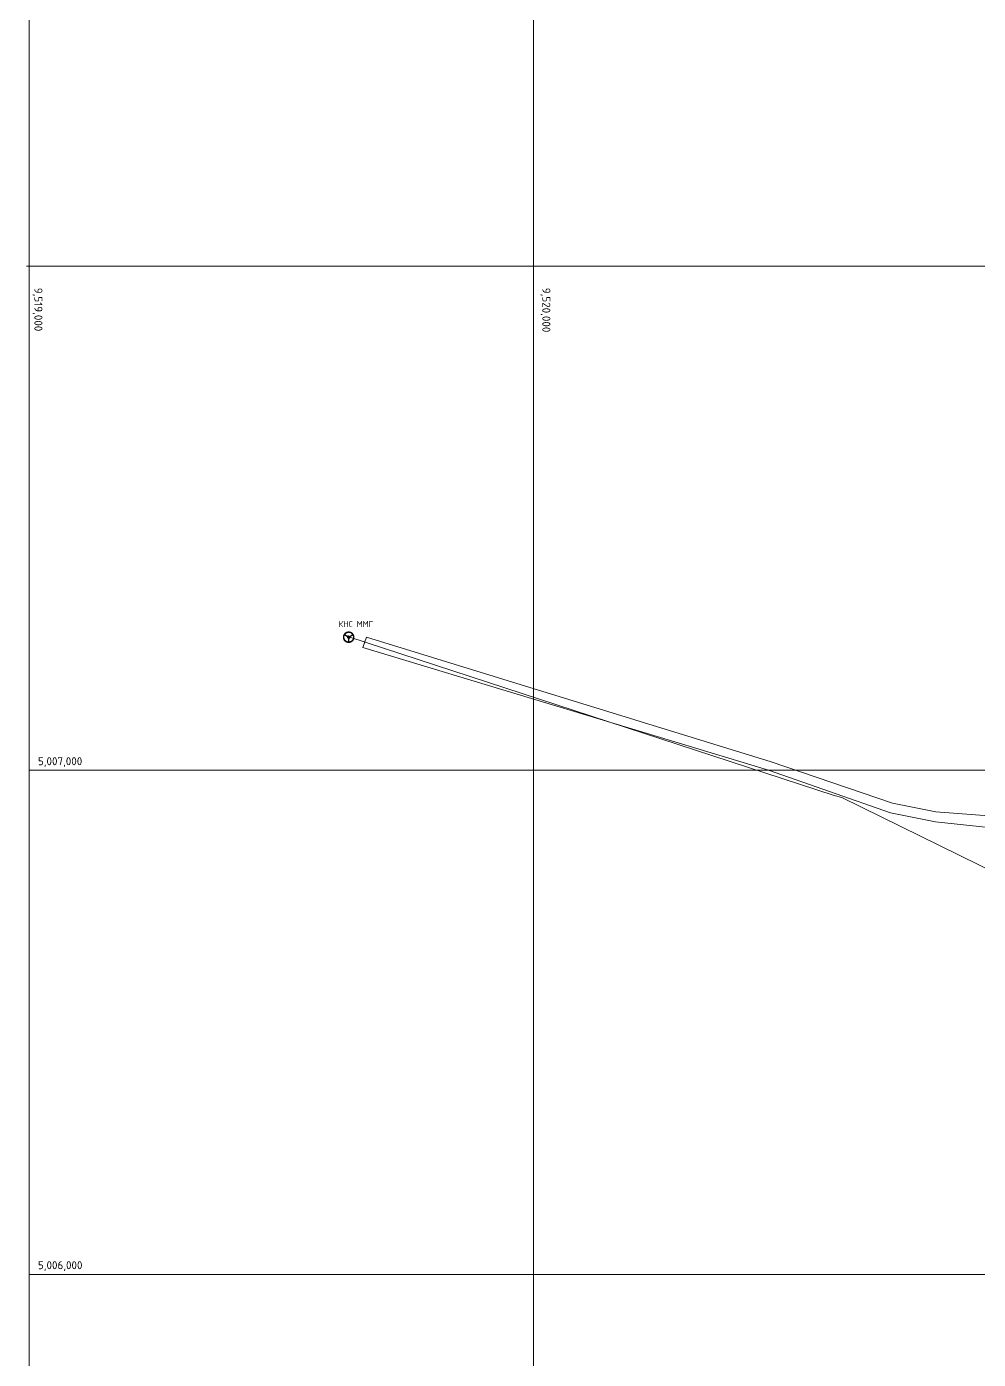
# Model space of a CAD drawing. Header units: millimetres. Extents: x 519 to 9564855, y -810 to 5021775.
# Drawn here: x 9518995 to 9520883, y 5005832 to 5008475 of the extents above; entities that cross this region are included whole.
import ezdxf

# ---------------------------------------------------------------- set-up
doc = ezdxf.new("R2010")
doc.units = ezdxf.units.MM
doc.header["$LTSCALE"] = 2
doc.header["$MEASUREMENT"] = 0
doc.header["$PDMODE"] = 2
doc.header["$PDSIZE"] = 5
for name, color, linetype in [('COMPOUND', 3, 'Continuous'), ('Existing roads', 41, 'Continuous'), ('GRID_PULKOVO', 7, 'Continuous'), ('PPLINE_WAT', 7, 'WTR_LINE'), ('ROAD_GROUND', 9, 'Continuous')]:
    doc.layers.add(name, color=color, linetype=linetype)
doc.styles.add('92051501$0$STANDARD', font='simplex.shx')
doc.styles.add('Elect', font='isocpeur.ttf')
doc.linetypes.add('WTR_LINE', pattern='A,0.5,-0.2,["W",92051501$0$STANDARD,S=0.1,R=0,X=-0.1,Y=-0.05],-0.05', length=0.75)

msp = doc.modelspace()

# ---------------------------------------------------------------- linework, layer by layer
at = {"layer": 'Existing roads', "color": 0, "linetype": 'ByBlock', "lineweight": 0, "ltscale": 80}
msp.add_point((9519000, 5008000), dxfattribs=at)
at = {"layer": 'GRID_PULKOVO', "lineweight": 0}
for p, q in [((9519000, 5010000), (9519000, 4992000)), ((9520000, 5010000), (9520000, 4992000)), ((9519000, 5008000), (9533000, 5008000)), ((9519000, 5007000), (9533000, 5007000)), ((9519000, 5006000), (9533000, 5006000))]:
    msp.add_line(p, q, dxfattribs=at)
at = {"layer": 'PPLINE_WAT', "lineweight": 0}
for points in [[(9519633.66922, 5007274.31162), (9519633.66922, 5007274.31162), (9519634.19894, 5007274.30123), (9519634.71827, 5007274.25968), (9519635.23761, 5007274.18698), (9519635.74656, 5007274.10388), (9519636.24512, 5007273.97924), (9519636.7333, 5007273.84421), (9519637.22147, 5007273.67803), (9519637.68887, 5007273.49107), (9519638.14589, 5007273.28333), (9519638.59252, 5007273.05482), (9519639.02876, 5007272.80554), (9519639.45461, 5007272.53549), (9519639.8597, 5007272.24466), (9519640.25439, 5007271.93306), (9519640.62831, 5007271.61107), (9519640.99185, 5007271.26831), (9519641.33461, 5007270.90477), (9519641.66698, 5007270.53085), (9519641.97858, 5007270.13616), (9519642.26941, 5007269.73108), (9519642.53947, 5007269.30522), (9519642.78875, 5007268.86898), (9519643.01726, 5007268.42235), (9519643.23538, 5007267.96534), (9519643.42234, 5007267.48755), (9519643.58852, 5007267.00976), (9519643.72355, 5007266.5112), (9519643.83781, 5007266.01263), (9519643.93129, 5007265.50369), (9519644.00399, 5007264.98435), (9519644.04554, 5007264.45463), (9519644.05593, 5007263.92491), (9519644.05593, 5007263.92491), (9519644.04554, 5007263.3848), (9519644.00399, 5007262.85507), (9519643.93129, 5007262.33574), (9519643.83781, 5007261.82679), (9519643.72355, 5007261.32823), (9519643.58852, 5007260.82967), (9519643.42234, 5007260.34149), (9519643.23538, 5007259.87409), (9519643.01726, 5007259.41707), (9519642.78875, 5007258.97044), (9519642.53947, 5007258.5342), (9519642.26941, 5007258.10835), (9519641.97858, 5007257.70327), (9519641.66698, 5007257.30857), (9519641.33461, 5007256.93465), (9519640.99185, 5007256.57111), (9519640.62831, 5007256.22835), (9519640.25439, 5007255.90636), (9519639.8597, 5007255.59476), (9519639.45461, 5007255.30394), (9519639.02876, 5007255.03388), (9519638.59252, 5007254.7846), (9519638.14589, 5007254.55609), (9519637.68887, 5007254.34836), (9519637.22147, 5007254.1614), (9519636.7333, 5007254.0056), (9519636.24512, 5007253.86018), (9519635.74656, 5007253.74593), (9519635.23761, 5007253.65245), (9519634.71827, 5007253.59013), (9519634.19894, 5007253.54858), (9519633.66922, 5007253.53819), (9519633.66922, 5007253.53819), (9519633.12911, 5007253.54858), (9519632.59938, 5007253.59013), (9519632.08005, 5007253.65245), (9519631.5711, 5007253.74593), (9519631.06215, 5007253.86018), (9519630.57398, 5007254.0056), (9519630.0858, 5007254.1614), (9519629.6184, 5007254.34836), (9519629.151, 5007254.55609), (9519628.70437, 5007254.7846), (9519628.26813, 5007255.03388), (9519627.85266, 5007255.30394), (9519627.44758, 5007255.59476), (9519627.05288, 5007255.90636), (9519626.67896, 5007256.22835), (9519626.31542, 5007256.57111), (9519625.97266, 5007256.93465), (9519625.64029, 5007257.30857), (9519625.33907, 5007257.70327), (9519625.04825, 5007258.10835), (9519624.77819, 5007258.5342), (9519624.52891, 5007258.97044), (9519624.3004, 5007259.41707), (9519624.09267, 5007259.87409), (9519623.90571, 5007260.34149), (9519623.74991, 5007260.82967), (9519623.60449, 5007261.32823), (9519623.49024, 5007261.82679), (9519623.39676, 5007262.33574), (9519623.33444, 5007262.85507), (9519623.29289, 5007263.3848), (9519623.28251, 5007263.92491), (9519623.28251, 5007263.92491), (9519623.29289, 5007264.45463), (9519623.33444, 5007264.98435), (9519623.39676, 5007265.50369), (9519623.49024, 5007266.01263), (9519623.60449, 5007266.5112), (9519623.74991, 5007267.00976), (9519623.90571, 5007267.48755), (9519624.09267, 5007267.96534), (9519624.3004, 5007268.42235), (9519624.52891, 5007268.86898), (9519624.77819, 5007269.30522), (9519625.04825, 5007269.73108), (9519625.33907, 5007270.13616), (9519625.64029, 5007270.53085), (9519625.97266, 5007270.90477), (9519626.31542, 5007271.26831), (9519626.67896, 5007271.61107), (9519627.05288, 5007271.93306), (9519627.44758, 5007272.24466), (9519627.85266, 5007272.53549), (9519628.26813, 5007272.80554), (9519628.70437, 5007273.05482), (9519629.151, 5007273.28333), (9519629.6184, 5007273.49107), (9519630.0858, 5007273.67803), (9519630.57398, 5007273.84421), (9519631.06215, 5007273.97924), (9519631.5711, 5007274.10388), (9519632.08005, 5007274.18698), (9519632.59938, 5007274.25968), (9519633.12911, 5007274.30123), (9519633.66922, 5007274.31162)], [(9519633.26413, 5007261.53596), (9519633.26413, 5007261.53596), (9519633.02524, 5007261.61906), (9519632.79673, 5007261.71254), (9519632.56822, 5007261.83718), (9519632.36049, 5007261.9722), (9519632.16314, 5007262.128), (9519631.98657, 5007262.29419), (9519631.82038, 5007262.48115), (9519631.68535, 5007262.6785), (9519631.56071, 5007262.88623), (9519631.45685, 5007263.10436), (9519631.38414, 5007263.33286), (9519631.33221, 5007263.57176), (9519631.31143, 5007263.82104), (9519631.32182, 5007264.07032), (9519631.36337, 5007264.3196), (9519631.43607, 5007264.57927), (9519625.23521, 5007268.47428), (9519625.23521, 5007268.47428), (9519625.10018, 5007268.225), (9519624.97554, 5007267.97572), (9519624.86129, 5007267.71605), (9519624.75742, 5007267.45639), (9519624.65355, 5007267.18633), (9519624.56007, 5007266.90589), (9519624.47698, 5007266.63584), (9519624.40427, 5007266.34501), (9519624.34195, 5007266.06457), (9519624.29002, 5007265.77374), (9519624.23808, 5007265.48291), (9519624.20692, 5007265.19208), (9519624.17576, 5007264.89087), (9519624.15499, 5007264.58965), (9519624.1446, 5007264.28844), (9519624.1446, 5007263.98723), (9519624.15499, 5007263.68601), (9519624.17576, 5007263.3848), (9519624.19654, 5007263.0732), (9519624.23808, 5007262.77198), (9519624.27963, 5007262.47077), (9519624.34195, 5007262.16955), (9519624.40427, 5007261.86834), (9519624.47698, 5007261.56712), (9519624.56007, 5007261.26591), (9519624.65355, 5007260.97508), (9519624.75742, 5007260.68425), (9519624.87167, 5007260.39342), (9519624.99631, 5007260.1026), (9519625.13134, 5007259.82215), (9519625.27675, 5007259.54171), (9519625.43255, 5007259.26127), (9519625.43255, 5007259.26127), (9519625.58836, 5007258.99122), (9519625.76493, 5007258.73155), (9519625.93112, 5007258.47188), (9519626.11808, 5007258.2226), (9519626.31542, 5007257.98371), (9519626.51277, 5007257.74481), (9519626.71012, 5007257.5163), (9519626.92824, 5007257.29818), (9519627.13598, 5007257.09045), (9519627.36448, 5007256.88272), (9519627.59299, 5007256.68537), (9519627.83188, 5007256.49841), (9519628.07078, 5007256.31145), (9519628.30967, 5007256.14526), (9519628.55895, 5007255.97907), (9519628.81862, 5007255.82327), (9519629.0679, 5007255.66747), (9519629.33796, 5007255.53244), (9519629.59763, 5007255.39742), (9519629.86768, 5007255.27278), (9519630.13773, 5007255.15852), (9519630.41818, 5007255.05465), (9519630.68823, 5007254.95079), (9519630.96867, 5007254.86769), (9519631.2595, 5007254.7846), (9519631.53994, 5007254.71189), (9519631.82038, 5007254.64957), (9519632.11121, 5007254.59764), (9519632.40204, 5007254.54571), (9519632.68248, 5007254.51455), (9519632.97331, 5007254.49377), (9519633.26413, 5007254.473), (9519633.26413, 5007261.53596)], [(9519631.79961, 5007265.34788), (9519631.79961, 5007265.34788), (9519632.00734, 5007265.59717), (9519632.24624, 5007265.81529), (9519632.5059, 5007265.99186), (9519632.76557, 5007266.12689), (9519633.04601, 5007266.22037), (9519633.33684, 5007266.29308), (9519633.62767, 5007266.32424), (9519633.9185, 5007266.32424), (9519634.19894, 5007266.29308), (9519634.47938, 5007266.23076), (9519634.73905, 5007266.14766), (9519634.97794, 5007266.03341), (9519635.20645, 5007265.89838), (9519635.39341, 5007265.73219), (9519635.5596, 5007265.55562), (9519635.69462, 5007265.34788), (9519641.78124, 5007269.15981), (9519641.78124, 5007269.15981), (9519641.63582, 5007269.3987), (9519641.46964, 5007269.62721), (9519641.30345, 5007269.85572), (9519641.12687, 5007270.08422), (9519640.93991, 5007270.30235), (9519640.75295, 5007270.52047), (9519640.54522, 5007270.7282), (9519640.33748, 5007270.93593), (9519640.11936, 5007271.13328), (9519639.90124, 5007271.33063), (9519639.66235, 5007271.51759), (9519639.42345, 5007271.69416), (9519639.18456, 5007271.87074), (9519638.93528, 5007272.03693), (9519638.67561, 5007272.20311), (9519638.41594, 5007272.34853), (9519638.14589, 5007272.49394), (9519637.87583, 5007272.63936), (9519637.59539, 5007272.764), (9519637.31495, 5007272.88864), (9519637.03451, 5007273.00289), (9519636.74368, 5007273.10676), (9519636.45285, 5007273.20024), (9519636.16203, 5007273.28333), (9519635.86081, 5007273.36643), (9519635.5596, 5007273.42875), (9519635.25838, 5007273.49107), (9519634.94678, 5007273.543), (9519634.64557, 5007273.57416), (9519634.33397, 5007273.60532), (9519634.02236, 5007273.61571), (9519633.71076, 5007273.62609), (9519633.71076, 5007273.62609), (9519633.39916, 5007273.61571), (9519633.08756, 5007273.60532), (9519632.77596, 5007273.57416), (9519632.46436, 5007273.543), (9519632.16314, 5007273.49107), (9519631.86193, 5007273.43913), (9519631.56071, 5007273.37681), (9519631.26989, 5007273.3041), (9519630.96867, 5007273.21062), (9519630.68823, 5007273.11714), (9519630.3974, 5007273.02366), (9519630.11696, 5007272.90941), (9519629.84691, 5007272.78477), (9519629.57685, 5007272.66013), (9519629.3068, 5007272.5251), (9519629.04713, 5007272.37969), (9519628.78746, 5007272.23427), (9519628.53818, 5007272.06809), (9519628.2889, 5007271.9019), (9519628.05001, 5007271.73571), (9519627.8215, 5007271.54875), (9519627.59299, 5007271.36179), (9519627.37487, 5007271.17483), (9519627.15675, 5007270.9671), (9519626.94901, 5007270.75936), (9519626.75167, 5007270.55163), (9519626.56471, 5007270.33351), (9519626.37775, 5007270.105), (9519626.20117, 5007269.87649), (9519626.0246, 5007269.64798), (9519625.8688, 5007269.40909), (9519625.713, 5007269.15981), (9519631.79961, 5007265.34788)], [(9519636.05816, 5007264.57927), (9519636.05816, 5007264.57927), (9519636.12048, 5007264.30921), (9519636.15164, 5007264.03916), (9519636.15164, 5007263.77949), (9519636.13087, 5007263.53021), (9519636.08932, 5007263.28093), (9519636.027, 5007263.04203), (9519635.93352, 5007262.82391), (9519635.82965, 5007262.61618), (9519635.69462, 5007262.41883), (9519635.52844, 5007262.23187), (9519635.35186, 5007262.07607), (9519635.15452, 5007261.92027), (9519634.93639, 5007261.79563), (9519634.6975, 5007261.69176), (9519634.43783, 5007261.59828), (9519634.15739, 5007261.53596), (9519634.15739, 5007254.473), (9519634.15739, 5007254.473), (9519634.43783, 5007254.48339), (9519634.71827, 5007254.50416), (9519634.99871, 5007254.53532), (9519635.27916, 5007254.57687), (9519635.5596, 5007254.6288), (9519635.84004, 5007254.68073), (9519636.12048, 5007254.75344), (9519636.40092, 5007254.82615), (9519636.68136, 5007254.90924), (9519636.9618, 5007255.00272), (9519637.24224, 5007255.10659), (9519637.5123, 5007255.21046), (9519637.78235, 5007255.3351), (9519638.05241, 5007255.45974), (9519638.32246, 5007255.59476), (9519638.58213, 5007255.74018), (9519638.8418, 5007255.88559), (9519639.10147, 5007256.05178), (9519639.35075, 5007256.21797), (9519639.60003, 5007256.39454), (9519639.83892, 5007256.57111), (9519640.07782, 5007256.76846), (9519640.30632, 5007256.96581), (9519640.53483, 5007257.17354), (9519640.75295, 5007257.38128), (9519640.96069, 5007257.60979), (9519641.16842, 5007257.83829), (9519641.36577, 5007258.07719), (9519641.55273, 5007258.31608), (9519641.73969, 5007258.56536), (9519641.90588, 5007258.82503), (9519642.07206, 5007259.09508), (9519642.07206, 5007259.09508), (9519642.22787, 5007259.37553), (9519642.37328, 5007259.65597), (9519642.50831, 5007259.9468), (9519642.63295, 5007260.22724), (9519642.73681, 5007260.51806), (9519642.84068, 5007260.81928), (9519642.93416, 5007261.11011), (9519643.01726, 5007261.40093), (9519643.08996, 5007261.70215), (9519643.16267, 5007262.00336), (9519643.2146, 5007262.29419), (9519643.25615, 5007262.59541), (9519643.28731, 5007262.89662), (9519643.31847, 5007263.19784), (9519643.32886, 5007263.48866), (9519643.33924, 5007263.78988), (9519643.33924, 5007264.09109), (9519643.31847, 5007264.38192), (9519643.2977, 5007264.67275), (9519643.26654, 5007264.97396), (9519643.23538, 5007265.26479), (9519643.18344, 5007265.54523), (9519643.13151, 5007265.83606), (9519643.0588, 5007266.1165), (9519642.9861, 5007266.39694), (9519642.903, 5007266.67738), (9519642.80952, 5007266.95782), (9519642.71604, 5007267.22788), (9519642.60179, 5007267.48755), (9519642.48753, 5007267.7576), (9519642.36289, 5007268.01727), (9519642.22787, 5007268.26655), (9519636.05816, 5007264.57927)], [(9519633.75231, 5007264.57927), (9519633.75231, 5007264.57927), (9519633.61728, 5007264.56888), (9519633.49264, 5007264.52733), (9519633.38877, 5007264.46501), (9519633.28491, 5007264.39231), (9519633.2122, 5007264.28844), (9519633.14988, 5007264.18457), (9519633.10833, 5007264.05993), (9519633.09795, 5007263.92491), (9519633.09795, 5007263.92491), (9519633.10833, 5007263.78988), (9519633.14988, 5007263.67562), (9519633.2122, 5007263.56137), (9519633.28491, 5007263.46789), (9519633.38877, 5007263.3848), (9519633.49264, 5007263.33286), (9519633.61728, 5007263.29132), (9519633.75231, 5007263.28093), (9519633.75231, 5007263.28093), (9519633.88734, 5007263.29132), (9519634.00159, 5007263.33286), (9519634.11584, 5007263.3848), (9519634.20932, 5007263.46789), (9519634.29242, 5007263.56137), (9519634.34435, 5007263.67562), (9519634.3859, 5007263.78988), (9519634.39629, 5007263.92491), (9519634.39629, 5007263.92491), (9519634.3859, 5007264.05993), (9519634.34435, 5007264.18457), (9519634.29242, 5007264.28844), (9519634.20932, 5007264.39231), (9519634.11584, 5007264.46501), (9519634.00159, 5007264.52733), (9519633.88734, 5007264.56888), (9519633.75231, 5007264.57927)]]:
    msp.add_lwpolyline(points, dxfattribs=at)
at = {"layer": 'PPLINE_WAT', "color": 5, "lineweight": 0, "ltscale": 2}
msp.add_lwpolyline([(9519634.178, 5007264.495), (9520596.61425, 5006949.95359), (9520611.94086, 5006945.6989), (9522321.59899, 5006105.86865), (9523407.39463, 5005937.02611), (9523411.498, 5005951.939)], dxfattribs=at)
at = {"layer": 'ROAD_GROUND', "lineweight": 0, "flags": 128}
msp.add_lwpolyline([(9522164.78561, 5006825.65094), (9521883.237, 5006844.955), (9521458.837, 5006871.855), (9521087.437, 5006896.755), (9521077.837, 5006896.055), (9520798.437, 5006917.855), (9520712.237, 5006934.955), (9520471.737, 5007016.555), (9519668.737, 5007264.155), (9519661.66602, 5007243.42474), (9520466.4055, 5007000.37953), (9520707.98692, 5006915.30511), (9520797.7171, 5006897.67704), (9521063.037, 5006869.055)], dxfattribs=at)

# ---------------------------------------------------------------- texts
at = {"layer": 'COMPOUND', "lineweight": 0, "style": 'Elect'}
msp.add_text('КНС ММГ', height=12, dxfattribs=at).set_placement((9519614.05847, 5007283.90606))
at = {"layer": 'GRID_PULKOVO', "lineweight": 0, "style": 'Elect'}
for s, rotation, p in [('9,519,000', 270, (9519010.30911, 5007957.04883)), ('9,520,000', 270, (9520017.74441, 5007957.04883)), ('5,007,000 ', 0.00000003, (9519017.38634, 5007009.98555)), ('5,006,000 ', 0.00000003, (9519017.38634, 5006010.31835))]:
    msp.add_text(s, height=15.875, rotation=rotation, dxfattribs=at).set_placement(p)

doc.saveas('drawing.dxf')
